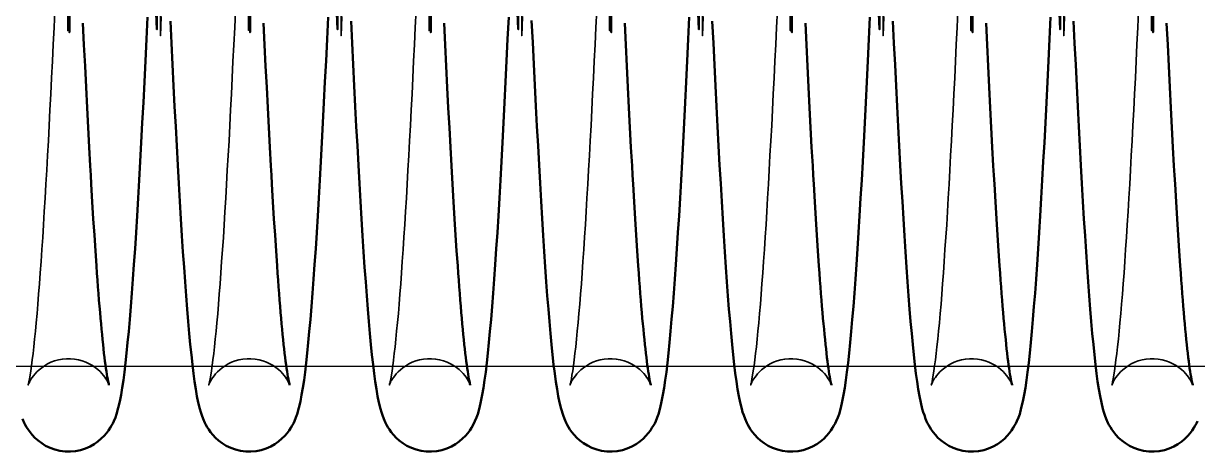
# Model space of a CAD drawing. Header units: millimetres. Extents: x 0 to 190005487, y 0 to 455456909.
# Drawn here: x 90984.8 to 91036.7, y 28280.8 to 28299.7 of the extents above; entities that cross this region are included whole.
import ezdxf

# ---------------------------------------------------------------- set-up
doc = ezdxf.new("R2010")
doc.units = ezdxf.units.MM
doc.header["$LTSCALE"] = 400
doc.header["$MEASUREMENT"] = 0
doc.layers.get('0').update_dxf_attribs({"linetype": 'CONTINUOUS'})
doc.layers.add('가려진 것(ISO)', color=7, linetype='CONTINUOUS', lineweight=35)
doc.layers.add('가시적인 것(ISO)', color=7, linetype='CONTINUOUS', lineweight=50)

# ---------------------------------------------------------------- blocks, each defined once
blk = doc.blocks.new('토션스프링 3')
at = {"layer": '가려진 것(ISO)', "flags": 128}
for points in [[(21462499.62, -50952923.54), (21462499.55, -50952925.23), (21462499.48, -50952888.93)], [(21462515.57, -50952923.54), (21462515.5, -50952925.23), (21462515.43, -50952888.93)], [(21462531.52, -50952923.54), (21462531.45, -50952925.23), (21462531.37, -50952888.93)], [(21462547.46, -50952923.54), (21462547.39, -50952925.23), (21462547.32, -50952888.93)], [(21462563.41, -50952923.54), (21462563.34, -50952925.23), (21462563.27, -50952888.93)], [(21462579.36, -50952923.54), (21462579.29, -50952925.23), (21462579.21, -50952888.93)], [(21462495, -50952956.08), (21462495, -50952956.06), (21462494.98, -50952956.01), (21462494.93, -50952955.9), (21462494.86, -50952955.74), (21462494.8, -50952955.64), (21462494.73, -50952955.52), (21462494.63, -50952955.38), (21462494.52, -50952955.23), (21462494.38, -50952955.06), (21462494.21, -50952954.89), (21462494.02, -50952954.71), (21462493.79, -50952954.53), (21462493.54, -50952954.36), (21462493.26, -50952954.2), (21462492.96, -50952954.06), (21462492.64, -50952953.94), (21462492.3, -50952953.85), (21462491.95, -50952953.79), (21462491.6, -50952953.76), (21462491.24, -50952953.76), (21462490.89, -50952953.79), (21462490.54, -50952953.86), (21462490.2, -50952953.95), (21462489.88, -50952954.07), (21462489.58, -50952954.21), (21462489.31, -50952954.37), (21462489.06, -50952954.55), (21462488.83, -50952954.73), (21462488.64, -50952954.91), (21462488.48, -50952955.08), (21462488.34, -50952955.25), (21462488.23, -50952955.4), (21462488.14, -50952955.53), (21462488.07, -50952955.65), (21462488.01, -50952955.75), (21462487.97, -50952955.84), (21462487.91, -50952955.97), (21462487.88, -50952956.04), (21462487.87, -50952956.08), (21462487.87, -50952956.08), (21462487.88, -50952956.04), (21462487.89, -50952955.99), (21462487.91, -50952955.9), (21462487.93, -50952955.8), (21462487.99, -50952955.54), (21462488.04, -50952955.21), (21462488.1, -50952954.82), (21462488.17, -50952954.37), (21462488.23, -50952953.86), (21462488.3, -50952953.3), (21462488.37, -50952952.69), (21462488.44, -50952952.03), (21462488.51, -50952951.32), (21462488.58, -50952950.57), (21462488.65, -50952949.77), (21462488.72, -50952948.93), (21462488.79, -50952948.05), (21462488.87, -50952947.13), (21462488.94, -50952946.17), (21462489.01, -50952945.16), (21462489.08, -50952944.12), (21462489.15, -50952943.04), (21462489.22, -50952941.92), (21462489.29, -50952940.76), (21462489.36, -50952939.57), (21462489.44, -50952938.35), (21462489.51, -50952937.1), (21462489.58, -50952935.82), (21462489.65, -50952934.51), (21462489.72, -50952933.16), (21462489.79, -50952931.79), (21462489.86, -50952930.38), (21462489.93, -50952928.95), (21462490.01, -50952927.49), (21462490.08, -50952926.01), (21462490.15, -50952924.51), (21462490.22, -50952922.99)], [(21462491.29, -50952888.47), (21462491.36, -50952924.78), (21462491.44, -50952923.09)], [(21462510.95, -50952956.08), (21462510.95, -50952956.06), (21462510.92, -50952956.01), (21462510.88, -50952955.9), (21462510.8, -50952955.74), (21462510.75, -50952955.64), (21462510.67, -50952955.52), (21462510.58, -50952955.38), (21462510.47, -50952955.23), (21462510.33, -50952955.06), (21462510.16, -50952954.89), (21462509.96, -50952954.71), (21462509.74, -50952954.53), (21462509.49, -50952954.36), (21462509.21, -50952954.2), (21462508.9, -50952954.06), (21462508.58, -50952953.94), (21462508.25, -50952953.85), (21462507.9, -50952953.79), (21462507.54, -50952953.76), (21462507.19, -50952953.76), (21462506.83, -50952953.79), (21462506.48, -50952953.86), (21462506.15, -50952953.95), (21462505.83, -50952954.07), (21462505.53, -50952954.21), (21462505.25, -50952954.37), (21462505, -50952954.55), (21462504.78, -50952954.73), (21462504.59, -50952954.91), (21462504.42, -50952955.08), (21462504.29, -50952955.25), (21462504.17, -50952955.4), (21462504.08, -50952955.53), (21462504.01, -50952955.65), (21462503.95, -50952955.75), (21462503.91, -50952955.84), (21462503.86, -50952955.97), (21462503.83, -50952956.04), (21462503.81, -50952956.08), (21462503.82, -50952956.07), (21462503.82, -50952956.04), (21462503.84, -50952955.98), (21462503.86, -50952955.9), (21462503.88, -50952955.8), (21462503.93, -50952955.54), (21462503.99, -50952955.21), (21462504.05, -50952954.81), (21462504.12, -50952954.36), (21462504.18, -50952953.85), (21462504.25, -50952953.3), (21462504.32, -50952952.69), (21462504.39, -50952952.03), (21462504.46, -50952951.32), (21462504.53, -50952950.57), (21462504.6, -50952949.78), (21462504.67, -50952948.93), (21462504.74, -50952948.05), (21462504.81, -50952947.13), (21462504.88, -50952946.17), (21462504.95, -50952945.17), (21462505.02, -50952944.13), (21462505.1, -50952943.05), (21462505.17, -50952941.93), (21462505.24, -50952940.77), (21462505.31, -50952939.58), (21462505.38, -50952938.36), (21462505.45, -50952937.1), (21462505.52, -50952935.82), (21462505.6, -50952934.5), (21462505.67, -50952933.16), (21462505.74, -50952931.79), (21462505.81, -50952930.39), (21462505.88, -50952928.96), (21462505.95, -50952927.51), (21462506.02, -50952926.03), (21462506.1, -50952924.52), (21462506.17, -50952923)], [(21462507.24, -50952888.46), (21462507.31, -50952924.77), (21462507.38, -50952923.09)], [(21462526.9, -50952956.08), (21462526.89, -50952956.06), (21462526.87, -50952956.01), (21462526.83, -50952955.9), (21462526.75, -50952955.74), (21462526.69, -50952955.64), (21462526.62, -50952955.52), (21462526.53, -50952955.38), (21462526.41, -50952955.23), (21462526.27, -50952955.06), (21462526.11, -50952954.89), (21462525.91, -50952954.71), (21462525.69, -50952954.53), (21462525.43, -50952954.36), (21462525.15, -50952954.2), (21462524.85, -50952954.06), (21462524.53, -50952953.94), (21462524.19, -50952953.85), (21462523.84, -50952953.79), (21462523.49, -50952953.76), (21462523.13, -50952953.76), (21462522.78, -50952953.79), (21462522.43, -50952953.86), (21462522.1, -50952953.95), (21462521.78, -50952954.07), (21462521.48, -50952954.21), (21462521.2, -50952954.37), (21462520.95, -50952954.55), (21462520.73, -50952954.73), (21462520.53, -50952954.91), (21462520.37, -50952955.08), (21462520.23, -50952955.25), (21462520.12, -50952955.4), (21462520.03, -50952955.53), (21462519.96, -50952955.65), (21462519.9, -50952955.75), (21462519.86, -50952955.84), (21462519.8, -50952955.97), (21462519.77, -50952956.04), (21462519.76, -50952956.08), (21462519.76, -50952956.08), (21462519.77, -50952956.04), (21462519.78, -50952955.99), (21462519.8, -50952955.9), (21462519.83, -50952955.8), (21462519.88, -50952955.54), (21462519.94, -50952955.21), (21462520, -50952954.82), (21462520.06, -50952954.37), (21462520.12, -50952953.87), (21462520.19, -50952953.3), (21462520.26, -50952952.69), (21462520.33, -50952952.03), (21462520.4, -50952951.32), (21462520.48, -50952950.56), (21462520.55, -50952949.77), (21462520.62, -50952948.93), (21462520.69, -50952948.05), (21462520.76, -50952947.13), (21462520.83, -50952946.17), (21462520.9, -50952945.16), (21462520.97, -50952944.12), (21462521.04, -50952943.03), (21462521.11, -50952941.91), (21462521.19, -50952940.76), (21462521.26, -50952939.57), (21462521.33, -50952938.35), (21462521.4, -50952937.1), (21462521.47, -50952935.82), (21462521.54, -50952934.51), (21462521.61, -50952933.16), (21462521.69, -50952931.78), (21462521.76, -50952930.38), (21462521.83, -50952928.95), (21462521.9, -50952927.49), (21462521.97, -50952926.01), (21462522.04, -50952924.51), (21462522.11, -50952922.99)], [(21462523.19, -50952888.47), (21462523.26, -50952924.78), (21462523.33, -50952923.09)], [(21462542.84, -50952956.08), (21462542.84, -50952956.06), (21462542.82, -50952956.01), (21462542.77, -50952955.9), (21462542.7, -50952955.74), (21462542.64, -50952955.64), (21462542.57, -50952955.52), (21462542.47, -50952955.38), (21462542.36, -50952955.23), (21462542.22, -50952955.06), (21462542.05, -50952954.89), (21462541.86, -50952954.71), (21462541.63, -50952954.53), (21462541.38, -50952954.36), (21462541.1, -50952954.2), (21462540.8, -50952954.06), (21462540.48, -50952953.94), (21462540.14, -50952953.85), (21462539.79, -50952953.79), (21462539.44, -50952953.76), (21462539.08, -50952953.76), (21462538.73, -50952953.79), (21462538.38, -50952953.86), (21462538.04, -50952953.95), (21462537.72, -50952954.07), (21462537.42, -50952954.21), (21462537.15, -50952954.37), (21462536.9, -50952954.55), (21462536.67, -50952954.73), (21462536.48, -50952954.91), (21462536.32, -50952955.08), (21462536.18, -50952955.25), (21462536.07, -50952955.4), (21462535.98, -50952955.53), (21462535.91, -50952955.65), (21462535.85, -50952955.75), (21462535.81, -50952955.84), (21462535.75, -50952955.97), (21462535.72, -50952956.04), (21462535.71, -50952956.08), (21462535.71, -50952956.08), (21462535.72, -50952956.04), (21462535.73, -50952955.99), (21462535.75, -50952955.9), (21462535.77, -50952955.8), (21462535.83, -50952955.54), (21462535.88, -50952955.21), (21462535.94, -50952954.82), (21462536.01, -50952954.37), (21462536.07, -50952953.86), (21462536.14, -50952953.3), (21462536.21, -50952952.69), (21462536.28, -50952952.03), (21462536.35, -50952951.32), (21462536.42, -50952950.56), (21462536.49, -50952949.77), (21462536.56, -50952948.93), (21462536.63, -50952948.05), (21462536.71, -50952947.13), (21462536.78, -50952946.17), (21462536.85, -50952945.16), (21462536.92, -50952944.12), (21462536.99, -50952943.03), (21462537.06, -50952941.91), (21462537.13, -50952940.76), (21462537.2, -50952939.57), (21462537.28, -50952938.35), (21462537.35, -50952937.1), (21462537.42, -50952935.82), (21462537.49, -50952934.51), (21462537.56, -50952933.16), (21462537.63, -50952931.78), (21462537.7, -50952930.38), (21462537.78, -50952928.95), (21462537.85, -50952927.49), (21462537.92, -50952926.01), (21462537.99, -50952924.51), (21462538.06, -50952922.99)], [(21462539.13, -50952888.47), (21462539.2, -50952924.78), (21462539.28, -50952923.09)], [(21462558.79, -50952956.08), (21462558.79, -50952956.06), (21462558.77, -50952956.01), (21462558.72, -50952955.9), (21462558.64, -50952955.74), (21462558.59, -50952955.64), (21462558.51, -50952955.52), (21462558.42, -50952955.38), (21462558.31, -50952955.23), (21462558.17, -50952955.06), (21462558, -50952954.89), (21462557.8, -50952954.71), (21462557.58, -50952954.53), (21462557.33, -50952954.36), (21462557.05, -50952954.2), (21462556.74, -50952954.06), (21462556.42, -50952953.94), (21462556.09, -50952953.85), (21462555.74, -50952953.79), (21462555.38, -50952953.76), (21462555.03, -50952953.76), (21462554.67, -50952953.79), (21462554.33, -50952953.86), (21462553.99, -50952953.95), (21462553.67, -50952954.07), (21462553.37, -50952954.21), (21462553.09, -50952954.37), (21462552.84, -50952954.55), (21462552.62, -50952954.73), (21462552.43, -50952954.91), (21462552.26, -50952955.08), (21462552.13, -50952955.25), (21462552.02, -50952955.4), (21462551.93, -50952955.53), (21462551.85, -50952955.65), (21462551.8, -50952955.75), (21462551.75, -50952955.84), (21462551.7, -50952955.97), (21462551.67, -50952956.04), (21462551.66, -50952956.08), (21462551.66, -50952956.08), (21462551.66, -50952956.04), (21462551.68, -50952955.99), (21462551.7, -50952955.9), (21462551.72, -50952955.8), (21462551.77, -50952955.54), (21462551.83, -50952955.21), (21462551.89, -50952954.82), (21462551.95, -50952954.37), (21462552.02, -50952953.86), (21462552.09, -50952953.3), (21462552.16, -50952952.69), (21462552.23, -50952952.03), (21462552.3, -50952951.32), (21462552.37, -50952950.57), (21462552.44, -50952949.77), (21462552.51, -50952948.93), (21462552.58, -50952948.05), (21462552.65, -50952947.13), (21462552.72, -50952946.17), (21462552.79, -50952945.16), (21462552.87, -50952944.12), (21462552.94, -50952943.03), (21462553.01, -50952941.91), (21462553.08, -50952940.76), (21462553.15, -50952939.57), (21462553.22, -50952938.35), (21462553.29, -50952937.1), (21462553.36, -50952935.82), (21462553.44, -50952934.51), (21462553.51, -50952933.16), (21462553.58, -50952931.78), (21462553.65, -50952930.38), (21462553.72, -50952928.95), (21462553.79, -50952927.49), (21462553.87, -50952926.01), (21462553.94, -50952924.51), (21462554.01, -50952922.99)], [(21462555.08, -50952888.47), (21462555.15, -50952924.78), (21462555.22, -50952923.09)], [(21462574.74, -50952956.08), (21462574.73, -50952956.06), (21462574.71, -50952956.01), (21462574.67, -50952955.9), (21462574.59, -50952955.74), (21462574.53, -50952955.64), (21462574.46, -50952955.52), (21462574.37, -50952955.38), (21462574.25, -50952955.23), (21462574.11, -50952955.06), (21462573.95, -50952954.89), (21462573.75, -50952954.71), (21462573.53, -50952954.53), (21462573.27, -50952954.36), (21462572.99, -50952954.2), (21462572.69, -50952954.06), (21462572.37, -50952953.94), (21462572.03, -50952953.85), (21462571.68, -50952953.79), (21462571.33, -50952953.76), (21462570.97, -50952953.76), (21462570.62, -50952953.79), (21462570.27, -50952953.86), (21462569.94, -50952953.95), (21462569.62, -50952954.07), (21462569.32, -50952954.21), (21462569.04, -50952954.37), (21462568.79, -50952954.55), (21462568.57, -50952954.73), (21462568.37, -50952954.91), (21462568.21, -50952955.08), (21462568.07, -50952955.25), (21462567.96, -50952955.4), (21462567.87, -50952955.53), (21462567.8, -50952955.65), (21462567.75, -50952955.75), (21462567.7, -50952955.84), (21462567.64, -50952955.97), (21462567.61, -50952956.04), (21462567.6, -50952956.08), (21462567.6, -50952956.08), (21462567.61, -50952956.04), (21462567.63, -50952955.99), (21462567.64, -50952955.9), (21462567.67, -50952955.8), (21462567.72, -50952955.54), (21462567.78, -50952955.21), (21462567.84, -50952954.82), (21462567.9, -50952954.37), (21462567.97, -50952953.86), (21462568.03, -50952953.3), (21462568.1, -50952952.69), (21462568.17, -50952952.03), (21462568.24, -50952951.32), (21462568.32, -50952950.57), (21462568.39, -50952949.77), (21462568.46, -50952948.93), (21462568.53, -50952948.05), (21462568.6, -50952947.13), (21462568.67, -50952946.17), (21462568.74, -50952945.16), (21462568.81, -50952944.12), (21462568.88, -50952943.03), (21462568.96, -50952941.92), (21462569.03, -50952940.76), (21462569.1, -50952939.57), (21462569.17, -50952938.35), (21462569.24, -50952937.1), (21462569.31, -50952935.82), (21462569.38, -50952934.51), (21462569.45, -50952933.16), (21462569.53, -50952931.78), (21462569.6, -50952930.38), (21462569.67, -50952928.95), (21462569.74, -50952927.49), (21462569.81, -50952926.01), (21462569.88, -50952924.51), (21462569.96, -50952922.99)], [(21462571.03, -50952888.47), (21462571.1, -50952924.78), (21462571.17, -50952923.09)], [(21462590.69, -50952956.08), (21462590.68, -50952956.06), (21462590.66, -50952956.01), (21462590.62, -50952955.9), (21462590.54, -50952955.74), (21462590.48, -50952955.64), (21462590.41, -50952955.52), (21462590.31, -50952955.38), (21462590.2, -50952955.23), (21462590.06, -50952955.06), (21462589.89, -50952954.89), (21462589.7, -50952954.71), (21462589.47, -50952954.53), (21462589.22, -50952954.36), (21462588.94, -50952954.2), (21462588.64, -50952954.06), (21462588.32, -50952953.94), (21462587.98, -50952953.85), (21462587.63, -50952953.79), (21462587.28, -50952953.76), (21462586.92, -50952953.76), (21462586.57, -50952953.79), (21462586.22, -50952953.86), (21462585.88, -50952953.95), (21462585.56, -50952954.07), (21462585.26, -50952954.21), (21462584.99, -50952954.37), (21462584.74, -50952954.55), (21462584.51, -50952954.73), (21462584.32, -50952954.91), (21462584.16, -50952955.08), (21462584.02, -50952955.25), (21462583.91, -50952955.4), (21462583.82, -50952955.53), (21462583.75, -50952955.65), (21462583.69, -50952955.75), (21462583.65, -50952955.84), (21462583.59, -50952955.97), (21462583.56, -50952956.04), (21462583.55, -50952956.08), (21462583.55, -50952956.08), (21462583.56, -50952956.04), (21462583.57, -50952955.99), (21462583.59, -50952955.9), (21462583.61, -50952955.8), (21462583.67, -50952955.54), (21462583.72, -50952955.21), (21462583.78, -50952954.82), (21462583.85, -50952954.37), (21462583.91, -50952953.86), (21462583.98, -50952953.3), (21462584.05, -50952952.69), (21462584.12, -50952952.03), (21462584.19, -50952951.32), (21462584.26, -50952950.57), (21462584.33, -50952949.77), (21462584.41, -50952948.93), (21462584.48, -50952948.05), (21462584.55, -50952947.13), (21462584.62, -50952946.17), (21462584.69, -50952945.16), (21462584.76, -50952944.12), (21462584.83, -50952943.03), (21462584.9, -50952941.92), (21462584.97, -50952940.76), (21462585.04, -50952939.57), (21462585.12, -50952938.35), (21462585.19, -50952937.1), (21462585.26, -50952935.82), (21462585.33, -50952934.51), (21462585.4, -50952933.16), (21462585.47, -50952931.78), (21462585.54, -50952930.38), (21462585.62, -50952928.95), (21462585.69, -50952927.49), (21462585.76, -50952926.01), (21462585.83, -50952924.51), (21462585.9, -50952922.99)], [(21462586.97, -50952888.47), (21462587.05, -50952924.78), (21462587.12, -50952923.09)]]:
    blk.add_lwpolyline(points, dxfattribs=at)
at = {"layer": '가시적인 것(ISO)', "flags": 128}
for points in [[(21462491.42, -50952922.76), (21462491.51, -50952924.93), (21462491.61, -50952889.1)], [(21462492.7, -50952924.12), (21462492.79, -50952926.04), (21462492.89, -50952927.93), (21462492.98, -50952929.78), (21462493.07, -50952931.59), (21462493.16, -50952933.35), (21462493.25, -50952935.07), (21462493.34, -50952936.73), (21462493.39, -50952937.54), (21462493.44, -50952938.34), (21462493.53, -50952939.89), (21462493.62, -50952941.39), (21462493.71, -50952942.84), (21462493.8, -50952944.23), (21462493.89, -50952945.55), (21462493.94, -50952946.19), (21462493.98, -50952946.81), (21462494.03, -50952947.42), (21462494.07, -50952948), (21462494.12, -50952948.57), (21462494.16, -50952949.12), (21462494.21, -50952949.66), (21462494.25, -50952950.17), (21462494.3, -50952950.67), (21462494.34, -50952951.15), (21462494.39, -50952951.62), (21462494.43, -50952952.06), (21462494.48, -50952952.49), (21462494.52, -50952952.89), (21462494.56, -50952953.27), (21462494.61, -50952953.64), (21462494.65, -50952953.98), (21462494.69, -50952954.3), (21462494.73, -50952954.6), (21462494.78, -50952954.88), (21462494.82, -50952955.13), (21462494.85, -50952955.36), (21462494.89, -50952955.56), (21462494.92, -50952955.73), (21462494.95, -50952955.88), (21462494.98, -50952955.98), (21462495, -50952956.05), (21462495, -50952956.08)], [(21462507.37, -50952922.76), (21462507.46, -50952924.93), (21462507.55, -50952889.1)], [(21462508.65, -50952924.12), (21462508.74, -50952926.04), (21462508.83, -50952927.93), (21462508.93, -50952929.78), (21462509.02, -50952931.59), (21462509.11, -50952933.35), (21462509.2, -50952935.07), (21462509.29, -50952936.73), (21462509.34, -50952937.54), (21462509.38, -50952938.34), (21462509.47, -50952939.89), (21462509.56, -50952941.39), (21462509.66, -50952942.84), (21462509.75, -50952944.23), (21462509.84, -50952945.55), (21462509.88, -50952946.19), (21462509.93, -50952946.81), (21462509.97, -50952947.42), (21462510.02, -50952948), (21462510.06, -50952948.57), (21462510.11, -50952949.12), (21462510.15, -50952949.66), (21462510.2, -50952950.17), (21462510.24, -50952950.67), (21462510.29, -50952951.15), (21462510.33, -50952951.62), (21462510.38, -50952952.06), (21462510.42, -50952952.49), (21462510.47, -50952952.89), (21462510.51, -50952953.27), (21462510.55, -50952953.64), (21462510.6, -50952953.98), (21462510.64, -50952954.3), (21462510.68, -50952954.6), (21462510.72, -50952954.88), (21462510.76, -50952955.13), (21462510.8, -50952955.36), (21462510.84, -50952955.56), (21462510.87, -50952955.73), (21462510.9, -50952955.88), (21462510.93, -50952955.98), (21462510.94, -50952956.05), (21462510.95, -50952956.08)], [(21462523.32, -50952922.77), (21462523.41, -50952924.94), (21462523.5, -50952889.11)], [(21462524.6, -50952924.12), (21462524.69, -50952926.05), (21462524.78, -50952927.93), (21462524.87, -50952929.79), (21462524.96, -50952931.59), (21462525.06, -50952933.36), (21462525.15, -50952935.07), (21462525.24, -50952936.73), (21462525.33, -50952938.34), (21462525.42, -50952939.9), (21462525.51, -50952941.4), (21462525.6, -50952942.84), (21462525.69, -50952944.23), (21462525.79, -50952945.55), (21462525.83, -50952946.19), (21462525.88, -50952946.81), (21462525.92, -50952947.42), (21462525.97, -50952948), (21462526.01, -50952948.57), (21462526.06, -50952949.12), (21462526.1, -50952949.66), (21462526.15, -50952950.18), (21462526.19, -50952950.67), (21462526.24, -50952951.16), (21462526.28, -50952951.62), (21462526.33, -50952952.06), (21462526.37, -50952952.49), (21462526.41, -50952952.89), (21462526.46, -50952953.27), (21462526.5, -50952953.64), (21462526.54, -50952953.98), (21462526.59, -50952954.3), (21462526.63, -50952954.6), (21462526.67, -50952954.88), (21462526.71, -50952955.13), (21462526.75, -50952955.36), (21462526.78, -50952955.56), (21462526.82, -50952955.73), (21462526.85, -50952955.88), (21462526.87, -50952955.98), (21462526.89, -50952956.05), (21462526.9, -50952956.08)], [(21462539.26, -50952922.76), (21462539.35, -50952924.93), (21462539.45, -50952889.1)], [(21462540.54, -50952924.12), (21462540.64, -50952926.04), (21462540.73, -50952927.93), (21462540.82, -50952929.78), (21462540.91, -50952931.59), (21462541, -50952933.35), (21462541.09, -50952935.07), (21462541.18, -50952936.73), (21462541.23, -50952937.54), (21462541.28, -50952938.34), (21462541.37, -50952939.89), (21462541.46, -50952941.39), (21462541.55, -50952942.84), (21462541.64, -50952944.23), (21462541.73, -50952945.55), (21462541.78, -50952946.19), (21462541.82, -50952946.81), (21462541.87, -50952947.42), (21462541.91, -50952948), (21462541.96, -50952948.57), (21462542, -50952949.12), (21462542.05, -50952949.66), (21462542.09, -50952950.17), (21462542.14, -50952950.67), (21462542.18, -50952951.15), (21462542.23, -50952951.62), (21462542.27, -50952952.06), (21462542.32, -50952952.49), (21462542.36, -50952952.89), (21462542.4, -50952953.27), (21462542.45, -50952953.64), (21462542.49, -50952953.98), (21462542.53, -50952954.3), (21462542.57, -50952954.6), (21462542.62, -50952954.88), (21462542.66, -50952955.13), (21462542.69, -50952955.36), (21462542.73, -50952955.56), (21462542.76, -50952955.73), (21462542.79, -50952955.88), (21462542.82, -50952955.98), (21462542.84, -50952956.05), (21462542.84, -50952956.08)], [(21462555.21, -50952922.76), (21462555.3, -50952924.93), (21462555.39, -50952889.1)], [(21462556.49, -50952924.12), (21462556.58, -50952926.04), (21462556.67, -50952927.93), (21462556.77, -50952929.78), (21462556.86, -50952931.59), (21462556.95, -50952933.35), (21462557.04, -50952935.07), (21462557.13, -50952936.73), (21462557.18, -50952937.54), (21462557.22, -50952938.34), (21462557.31, -50952939.89), (21462557.41, -50952941.39), (21462557.5, -50952942.84), (21462557.59, -50952944.23), (21462557.68, -50952945.55), (21462557.72, -50952946.19), (21462557.77, -50952946.81), (21462557.82, -50952947.42), (21462557.86, -50952948), (21462557.91, -50952948.57), (21462557.95, -50952949.12), (21462558, -50952949.66), (21462558.04, -50952950.17), (21462558.09, -50952950.67), (21462558.13, -50952951.15), (21462558.18, -50952951.62), (21462558.22, -50952952.06), (21462558.26, -50952952.49), (21462558.31, -50952952.89), (21462558.35, -50952953.27), (21462558.39, -50952953.64), (21462558.44, -50952953.98), (21462558.48, -50952954.3), (21462558.52, -50952954.6), (21462558.56, -50952954.88), (21462558.6, -50952955.13), (21462558.64, -50952955.36), (21462558.68, -50952955.56), (21462558.71, -50952955.73), (21462558.74, -50952955.88), (21462558.77, -50952955.98), (21462558.78, -50952956.05), (21462558.79, -50952956.08)], [(21462571.16, -50952922.76), (21462571.25, -50952924.93), (21462571.34, -50952889.1)], [(21462572.44, -50952924.12), (21462572.53, -50952926.04), (21462572.62, -50952927.93), (21462572.71, -50952929.78), (21462572.8, -50952931.59), (21462572.9, -50952933.35), (21462572.99, -50952935.07), (21462573.08, -50952936.73), (21462573.12, -50952937.54), (21462573.17, -50952938.34), (21462573.26, -50952939.89), (21462573.35, -50952941.39), (21462573.44, -50952942.84), (21462573.53, -50952944.23), (21462573.63, -50952945.55), (21462573.67, -50952946.19), (21462573.72, -50952946.81), (21462573.76, -50952947.42), (21462573.81, -50952948), (21462573.85, -50952948.57), (21462573.9, -50952949.12), (21462573.94, -50952949.66), (21462573.99, -50952950.17), (21462574.03, -50952950.67), (21462574.08, -50952951.15), (21462574.12, -50952951.62), (21462574.17, -50952952.06), (21462574.21, -50952952.49), (21462574.25, -50952952.89), (21462574.3, -50952953.27), (21462574.34, -50952953.64), (21462574.38, -50952953.98), (21462574.43, -50952954.3), (21462574.47, -50952954.6), (21462574.51, -50952954.88), (21462574.55, -50952955.13), (21462574.59, -50952955.36), (21462574.62, -50952955.56), (21462574.66, -50952955.73), (21462574.69, -50952955.88), (21462574.71, -50952955.98), (21462574.73, -50952956.05), (21462574.74, -50952956.08)], [(21462587.1, -50952922.76), (21462587.19, -50952924.93), (21462587.29, -50952889.1)], [(21462588.38, -50952924.12), (21462588.48, -50952926.04), (21462588.57, -50952927.93), (21462588.66, -50952929.78), (21462588.75, -50952931.59), (21462588.84, -50952933.35), (21462588.93, -50952935.07), (21462589.03, -50952936.73), (21462589.07, -50952937.54), (21462589.12, -50952938.34), (21462589.21, -50952939.89), (21462589.3, -50952941.39), (21462589.39, -50952942.84), (21462589.48, -50952944.23), (21462589.57, -50952945.55), (21462589.62, -50952946.19), (21462589.66, -50952946.81), (21462589.71, -50952947.42), (21462589.75, -50952948), (21462589.8, -50952948.57), (21462589.84, -50952949.12), (21462589.89, -50952949.66), (21462589.93, -50952950.17), (21462589.98, -50952950.67), (21462590.02, -50952951.15), (21462590.07, -50952951.62), (21462590.11, -50952952.06), (21462590.16, -50952952.49), (21462590.2, -50952952.89), (21462590.25, -50952953.27), (21462590.29, -50952953.64), (21462590.33, -50952953.98), (21462590.37, -50952954.3), (21462590.41, -50952954.6), (21462590.46, -50952954.88), (21462590.5, -50952955.13), (21462590.54, -50952955.36), (21462590.57, -50952955.56), (21462590.6, -50952955.73), (21462590.63, -50952955.88), (21462590.66, -50952955.98), (21462590.68, -50952956.05), (21462590.69, -50952956.08)], [(21462498.4, -50952923.59), (21462498.31, -50952925.54), (21462498.22, -50952927.45), (21462498.13, -50952929.31), (21462498.04, -50952931.13), (21462497.94, -50952932.91), (21462497.85, -50952934.65), (21462497.76, -50952936.35), (21462497.67, -50952938), (21462497.58, -50952939.59), (21462497.48, -50952941.14), (21462497.39, -50952942.62), (21462497.3, -50952944.05), (21462497.21, -50952945.42), (21462497.12, -50952946.72), (21462497.03, -50952947.97), (21462496.93, -50952949.15), (21462496.84, -50952950.28), (21462496.75, -50952951.34), (21462496.65, -50952952.33), (21462496.56, -50952953.26), (21462496.46, -50952954.13), (21462496.37, -50952954.93), (21462496.27, -50952955.66), (21462496.17, -50952956.33), (21462496.07, -50952956.95), (21462495.95, -50952957.54), (21462495.82, -50952958.09), (21462495.68, -50952958.65), (21462495.57, -50952958.95), (21462495.42, -50952959.28), (21462495.33, -50952959.46), (21462495.22, -50952959.66), (21462495.1, -50952959.86), (21462494.96, -50952960.08), (21462494.78, -50952960.32), (21462494.57, -50952960.56), (21462494.32, -50952960.81), (21462494.03, -50952961.06), (21462493.7, -50952961.29), (21462493.33, -50952961.5), (21462492.93, -50952961.68), (21462492.5, -50952961.82), (21462492.05, -50952961.91), (21462491.59, -50952961.95), (21462491.13, -50952961.94), (21462490.67, -50952961.88), (21462490.23, -50952961.78), (21462489.8, -50952961.63), (21462489.41, -50952961.44), (21462489.06, -50952961.22), (21462488.74, -50952960.98), (21462488.46, -50952960.73), (21462488.22, -50952960.48), (21462488.03, -50952960.24), (21462487.86, -50952960.01), (21462487.73, -50952959.79), (21462487.61, -50952959.59), (21462487.52, -50952959.4), (21462487.37, -50952959.06)], [(21462514.35, -50952923.59), (21462514.26, -50952925.54), (21462514.17, -50952927.45), (21462514.07, -50952929.31), (21462513.98, -50952931.13), (21462513.89, -50952932.91), (21462513.8, -50952934.65), (21462513.71, -50952936.35), (21462513.62, -50952938), (21462513.52, -50952939.59), (21462513.43, -50952941.14), (21462513.34, -50952942.62), (21462513.25, -50952944.05), (21462513.16, -50952945.42), (21462513.06, -50952946.72), (21462512.97, -50952947.97), (21462512.88, -50952949.15), (21462512.79, -50952950.28), (21462512.69, -50952951.34), (21462512.6, -50952952.33), (21462512.51, -50952953.26), (21462512.41, -50952954.13), (21462512.31, -50952954.93), (21462512.22, -50952955.66), (21462512.12, -50952956.33), (21462512.01, -50952956.95), (21462511.9, -50952957.54), (21462511.77, -50952958.09), (21462511.62, -50952958.65), (21462511.51, -50952958.95), (21462511.37, -50952959.28), (21462511.28, -50952959.46), (21462511.17, -50952959.66), (21462511.05, -50952959.86), (21462510.9, -50952960.08), (21462510.73, -50952960.32), (21462510.52, -50952960.56), (21462510.27, -50952960.81), (21462509.98, -50952961.06), (21462509.65, -50952961.29), (21462509.28, -50952961.5), (21462508.88, -50952961.68), (21462508.45, -50952961.82), (21462508, -50952961.91), (21462507.54, -50952961.95), (21462507.07, -50952961.94), (21462506.62, -50952961.88), (21462506.17, -50952961.78), (21462505.75, -50952961.63), (21462505.36, -50952961.44), (21462505, -50952961.22), (21462504.68, -50952960.98), (21462504.41, -50952960.73), (21462504.17, -50952960.48), (21462503.97, -50952960.24), (21462503.81, -50952960.01), (21462503.67, -50952959.79), (21462503.56, -50952959.59), (21462503.47, -50952959.4), (21462503.31, -50952959.06), (21462503.2, -50952958.75), (21462503.1, -50952958.46), (21462503.03, -50952958.19), (21462502.89, -50952957.63), (21462502.77, -50952957.05), (21462502.66, -50952956.43), (21462502.56, -50952955.77), (21462502.46, -50952955.05), (21462502.37, -50952954.27), (21462502.28, -50952953.42), (21462502.18, -50952952.5), (21462502.09, -50952951.52), (21462502, -50952950.48), (21462501.9, -50952949.37), (21462501.81, -50952948.2), (21462501.72, -50952946.97), (21462501.63, -50952945.67), (21462501.53, -50952944.31), (21462501.44, -50952942.89), (21462501.35, -50952941.41), (21462501.26, -50952939.87), (21462501.17, -50952938.29), (21462501.07, -50952936.65), (21462500.98, -50952934.97), (21462500.89, -50952933.24), (21462500.8, -50952931.47), (21462500.71, -50952929.65), (21462500.62, -50952927.78), (21462500.52, -50952925.88), (21462500.43, -50952923.94)], [(21462499.33, -50952888.84), (21462499.24, -50952924.68), (21462499.15, -50952922.52)], [(21462530.3, -50952923.59), (21462530.2, -50952925.54), (21462530.11, -50952927.45), (21462530.02, -50952929.31), (21462529.93, -50952931.13), (21462529.84, -50952932.91), (21462529.75, -50952934.65), (21462529.65, -50952936.35), (21462529.56, -50952938), (21462529.47, -50952939.59), (21462529.38, -50952941.14), (21462529.29, -50952942.62), (21462529.19, -50952944.05), (21462529.1, -50952945.42), (21462529.01, -50952946.72), (21462528.92, -50952947.97), (21462528.83, -50952949.15), (21462528.73, -50952950.28), (21462528.64, -50952951.34), (21462528.55, -50952952.33), (21462528.45, -50952953.26), (21462528.36, -50952954.13), (21462528.26, -50952954.93), (21462528.16, -50952955.66), (21462528.06, -50952956.33), (21462527.96, -50952956.95), (21462527.84, -50952957.54), (21462527.72, -50952958.09), (21462527.57, -50952958.64), (21462527.46, -50952958.95), (21462527.31, -50952959.28), (21462527.12, -50952959.66), (21462527, -50952959.86), (21462526.85, -50952960.08), (21462526.68, -50952960.32), (21462526.47, -50952960.56), (21462526.22, -50952960.81), (21462525.93, -50952961.06), (21462525.6, -50952961.29), (21462525.23, -50952961.5), (21462524.82, -50952961.68), (21462524.39, -50952961.82), (21462523.95, -50952961.91), (21462523.48, -50952961.95), (21462523.02, -50952961.94), (21462522.57, -50952961.88), (21462522.12, -50952961.78), (21462521.7, -50952961.63), (21462521.31, -50952961.44), (21462520.95, -50952961.22), (21462520.63, -50952960.98), (21462520.35, -50952960.73), (21462520.12, -50952960.48), (21462519.92, -50952960.24), (21462519.76, -50952960.01), (21462519.62, -50952959.79), (21462519.51, -50952959.59), (21462519.41, -50952959.4), (21462519.26, -50952959.06), (21462519.14, -50952958.75), (21462519.05, -50952958.46), (21462518.97, -50952958.19), (21462518.84, -50952957.63), (21462518.72, -50952957.05), (21462518.61, -50952956.43), (21462518.51, -50952955.77), (21462518.41, -50952955.05), (21462518.32, -50952954.27), (21462518.22, -50952953.42), (21462518.13, -50952952.51), (21462518.04, -50952951.52), (21462517.94, -50952950.48), (21462517.85, -50952949.37), (21462517.76, -50952948.2), (21462517.67, -50952946.97), (21462517.57, -50952945.67), (21462517.48, -50952944.31), (21462517.39, -50952942.89), (21462517.3, -50952941.41), (21462517.2, -50952939.87), (21462517.11, -50952938.29), (21462517.02, -50952936.65), (21462516.93, -50952934.97), (21462516.84, -50952933.24), (21462516.75, -50952931.47), (21462516.65, -50952929.65), (21462516.56, -50952927.78), (21462516.47, -50952925.88), (21462516.38, -50952923.94)], [(21462515.28, -50952888.84), (21462515.19, -50952924.68), (21462515.1, -50952922.52)], [(21462546.24, -50952923.59), (21462546.15, -50952925.54), (21462546.06, -50952927.45), (21462545.97, -50952929.31), (21462545.88, -50952931.13), (21462545.78, -50952932.91), (21462545.69, -50952934.65), (21462545.6, -50952936.35), (21462545.51, -50952938), (21462545.42, -50952939.59), (21462545.33, -50952941.14), (21462545.23, -50952942.62), (21462545.14, -50952944.05), (21462545.05, -50952945.42), (21462544.96, -50952946.72), (21462544.87, -50952947.97), (21462544.77, -50952949.15), (21462544.68, -50952950.27), (21462544.59, -50952951.33), (21462544.49, -50952952.33), (21462544.4, -50952953.26), (21462544.3, -50952954.13), (21462544.21, -50952954.93), (21462544.11, -50952955.66), (21462544.01, -50952956.33), (21462543.91, -50952956.95), (21462543.79, -50952957.54), (21462543.66, -50952958.09), (21462543.52, -50952958.65), (21462543.41, -50952958.95), (21462543.27, -50952959.28), (21462543.18, -50952959.46), (21462543.07, -50952959.66), (21462542.94, -50952959.86), (21462542.8, -50952960.08), (21462542.62, -50952960.32), (21462542.41, -50952960.57), (21462542.16, -50952960.82), (21462541.87, -50952961.06), (21462541.54, -50952961.3), (21462541.17, -50952961.51), (21462540.76, -50952961.68), (21462540.33, -50952961.82), (21462539.88, -50952961.91), (21462539.42, -50952961.95), (21462538.96, -50952961.94), (21462538.5, -50952961.88), (21462538.06, -50952961.77), (21462537.64, -50952961.62), (21462537.25, -50952961.43), (21462536.89, -50952961.21), (21462536.57, -50952960.98), (21462536.3, -50952960.73), (21462536.06, -50952960.48), (21462535.86, -50952960.23), (21462535.7, -50952960.01), (21462535.57, -50952959.79), (21462535.45, -50952959.59), (21462535.36, -50952959.4), (21462535.21, -50952959.06), (21462535.09, -50952958.75), (21462534.92, -50952958.18), (21462534.78, -50952957.62), (21462534.66, -50952957.05), (21462534.56, -50952956.44), (21462534.46, -50952955.78), (21462534.36, -50952955.05), (21462534.26, -50952954.26), (21462534.17, -50952953.41), (21462534.07, -50952952.5), (21462533.98, -50952951.52), (21462533.89, -50952950.48), (21462533.8, -50952949.37), (21462533.7, -50952948.19), (21462533.61, -50952946.95), (21462533.52, -50952945.64), (21462533.43, -50952944.28), (21462533.33, -50952942.86), (21462533.24, -50952941.38), (21462533.15, -50952939.85), (21462533.06, -50952938.26), (21462532.97, -50952936.63), (21462532.88, -50952934.95), (21462532.78, -50952933.22), (21462532.69, -50952931.44), (21462532.6, -50952929.61), (21462532.51, -50952927.75), (21462532.42, -50952925.84), (21462532.32, -50952923.9)], [(21462531.23, -50952888.82), (21462531.14, -50952924.66), (21462531.04, -50952922.5)], [(21462562.19, -50952923.59), (21462562.1, -50952925.54), (21462562.01, -50952927.45), (21462561.91, -50952929.31), (21462561.82, -50952931.13), (21462561.73, -50952932.91), (21462561.64, -50952934.65), (21462561.55, -50952936.35), (21462561.46, -50952938), (21462561.36, -50952939.59), (21462561.27, -50952941.14), (21462561.18, -50952942.62), (21462561.09, -50952944.05), (21462561, -50952945.42), (21462560.9, -50952946.72), (21462560.81, -50952947.97), (21462560.72, -50952949.15), (21462560.63, -50952950.28), (21462560.53, -50952951.34), (21462560.44, -50952952.33), (21462560.35, -50952953.26), (21462560.25, -50952954.13), (21462560.15, -50952954.93), (21462560.06, -50952955.66), (21462559.96, -50952956.33), (21462559.85, -50952956.95), (21462559.74, -50952957.54), (21462559.61, -50952958.09), (21462559.46, -50952958.65), (21462559.36, -50952958.95), (21462559.21, -50952959.28), (21462559.12, -50952959.46), (21462559.01, -50952959.66), (21462558.89, -50952959.86), (21462558.74, -50952960.08), (21462558.57, -50952960.32), (21462558.36, -50952960.57), (21462558.11, -50952960.82), (21462557.82, -50952961.06), (21462557.49, -50952961.29), (21462557.12, -50952961.5), (21462556.71, -50952961.68), (21462556.29, -50952961.82), (21462555.84, -50952961.91), (21462555.38, -50952961.95), (21462554.91, -50952961.94), (21462554.46, -50952961.88), (21462554.01, -50952961.78), (21462553.59, -50952961.62), (21462553.2, -50952961.44), (21462552.84, -50952961.22), (21462552.52, -50952960.98), (21462552.25, -50952960.73), (21462552.01, -50952960.48), (21462551.81, -50952960.24), (21462551.65, -50952960.01), (21462551.51, -50952959.79), (21462551.4, -50952959.59), (21462551.31, -50952959.4), (21462551.16, -50952959.06), (21462551.04, -50952958.75), (21462550.94, -50952958.46), (21462550.87, -50952958.19), (21462550.73, -50952957.63), (21462550.61, -50952957.05), (21462550.5, -50952956.43), (21462550.4, -50952955.76), (21462550.3, -50952955.04), (21462550.21, -50952954.26), (21462550.12, -50952953.42), (21462550.02, -50952952.5), (21462549.93, -50952951.52), (21462549.84, -50952950.48), (21462549.74, -50952949.37), (21462549.65, -50952948.2), (21462549.56, -50952946.97), (21462549.47, -50952945.67), (21462549.37, -50952944.31), (21462549.28, -50952942.89), (21462549.19, -50952941.41), (21462549.1, -50952939.87), (21462549.01, -50952938.29), (21462548.91, -50952936.65), (21462548.82, -50952934.97), (21462548.73, -50952933.24), (21462548.64, -50952931.47), (21462548.55, -50952929.65), (21462548.46, -50952927.79), (21462548.37, -50952925.88), (21462548.27, -50952923.94)], [(21462547.17, -50952888.84), (21462547.08, -50952924.68), (21462546.99, -50952922.52)], [(21462578.14, -50952923.59), (21462578.04, -50952925.54), (21462577.95, -50952927.45), (21462577.86, -50952929.31), (21462577.77, -50952931.13), (21462577.68, -50952932.91), (21462577.59, -50952934.65), (21462577.49, -50952936.35), (21462577.4, -50952938), (21462577.31, -50952939.59), (21462577.22, -50952941.14), (21462577.13, -50952942.62), (21462577.04, -50952944.05), (21462576.94, -50952945.42), (21462576.85, -50952946.72), (21462576.76, -50952947.97), (21462576.67, -50952949.15), (21462576.57, -50952950.28), (21462576.48, -50952951.34), (21462576.39, -50952952.33), (21462576.29, -50952953.26), (21462576.2, -50952954.13), (21462576.1, -50952954.93), (21462576, -50952955.66), (21462575.91, -50952956.33), (21462575.8, -50952956.95), (21462575.68, -50952957.54), (21462575.55, -50952958.09), (21462575.41, -50952958.65), (21462575.31, -50952958.95), (21462575.16, -50952959.28), (21462575.07, -50952959.46), (21462574.96, -50952959.66), (21462574.84, -50952959.86), (21462574.69, -50952960.08), (21462574.52, -50952960.32), (21462574.31, -50952960.57), (21462574.06, -50952960.82), (21462573.77, -50952961.06), (21462573.44, -50952961.29), (21462573.07, -50952961.5), (21462572.66, -50952961.68), (21462572.23, -50952961.82), (21462571.78, -50952961.91), (21462571.32, -50952961.95), (21462570.86, -50952961.94), (21462570.4, -50952961.88), (21462569.96, -50952961.78), (21462569.54, -50952961.62), (21462569.15, -50952961.44), (21462568.79, -50952961.22), (21462568.47, -50952960.98), (21462568.19, -50952960.73), (21462567.96, -50952960.48), (21462567.76, -50952960.24), (21462567.6, -50952960.01), (21462567.46, -50952959.79), (21462567.35, -50952959.59), (21462567.25, -50952959.4), (21462567.1, -50952959.06), (21462566.99, -50952958.75), (21462566.89, -50952958.46), (21462566.81, -50952958.19), (21462566.68, -50952957.63), (21462566.56, -50952957.05), (21462566.45, -50952956.43), (21462566.35, -50952955.77), (21462566.25, -50952955.05), (21462566.16, -50952954.27), (21462566.06, -50952953.42), (21462565.97, -50952952.5), (21462565.88, -50952951.52), (21462565.78, -50952950.48), (21462565.69, -50952949.37), (21462565.6, -50952948.2), (21462565.51, -50952946.97), (21462565.41, -50952945.67), (21462565.32, -50952944.31), (21462565.23, -50952942.89), (21462565.14, -50952941.41), (21462565.05, -50952939.87), (21462564.95, -50952938.29), (21462564.86, -50952936.65), (21462564.77, -50952934.97), (21462564.68, -50952933.24), (21462564.59, -50952931.47), (21462564.5, -50952929.65), (21462564.4, -50952927.79), (21462564.31, -50952925.88), (21462564.22, -50952923.94)], [(21462563.12, -50952888.84), (21462563.03, -50952924.68), (21462562.94, -50952922.52)], [(21462591.11, -50952959.28), (21462591.01, -50952959.46), (21462590.91, -50952959.66), (21462590.78, -50952959.86), (21462590.64, -50952960.08), (21462590.46, -50952960.32), (21462590.25, -50952960.57), (21462590, -50952960.82), (21462589.71, -50952961.06), (21462589.38, -50952961.29), (21462589.01, -50952961.5), (21462588.61, -50952961.68), (21462588.18, -50952961.82), (21462587.73, -50952961.91), (21462587.27, -50952961.95), (21462586.81, -50952961.94), (21462586.35, -50952961.88), (21462585.91, -50952961.78), (21462585.48, -50952961.62), (21462585.09, -50952961.44), (21462584.74, -50952961.22), (21462584.42, -50952960.98), (21462584.14, -50952960.73), (21462583.91, -50952960.48), (21462583.71, -50952960.24), (21462583.54, -50952960.01), (21462583.41, -50952959.79), (21462583.29, -50952959.59), (21462583.2, -50952959.4), (21462583.05, -50952959.06), (21462582.93, -50952958.75), (21462582.84, -50952958.46), (21462582.76, -50952958.19), (21462582.62, -50952957.63), (21462582.5, -50952957.05), (21462582.4, -50952956.43), (21462582.29, -50952955.77), (21462582.2, -50952955.05), (21462582.1, -50952954.27), (21462582.01, -50952953.42), (21462581.92, -50952952.5), (21462581.82, -50952951.52), (21462581.73, -50952950.48), (21462581.64, -50952949.37), (21462581.54, -50952948.2), (21462581.45, -50952946.97), (21462581.36, -50952945.67), (21462581.27, -50952944.31), (21462581.18, -50952942.89), (21462581.08, -50952941.41), (21462580.99, -50952939.87), (21462580.9, -50952938.29), (21462580.81, -50952936.65), (21462580.72, -50952934.97), (21462580.63, -50952933.24), (21462580.53, -50952931.47), (21462580.44, -50952929.65), (21462580.35, -50952927.79), (21462580.26, -50952925.88), (21462580.17, -50952923.94)], [(21462579.07, -50952888.84), (21462578.98, -50952924.68), (21462578.89, -50952922.52)]]:
    blk.add_lwpolyline(points, dxfattribs=at)
blk = doc.blocks.new('토션스프링1234')
blk.add_blockref('토션스프링 3', (188.1, -4314.91))
blk = doc.blocks.new('A$C643E1396')
at = {"color": 3}
blk.add_line((1013.447, 4131.263, 5.641), (2113.531, 4131.263, 173.534), dxfattribs=at)
at = {"xscale": 0.5000256451997451, "yscale": 0.5000256451997451, "zscale": 0.5000256451997451}
blk.add_blockref('토션스프링1234', (-10730262.381, 25484072.728, 89.588), dxfattribs=at)

msp = doc.modelspace()

# ---------------------------------------------------------------- block references
msp.add_blockref('A$C643E1396', (89359.039, 24153.286))

doc.saveas('drawing.dxf')
